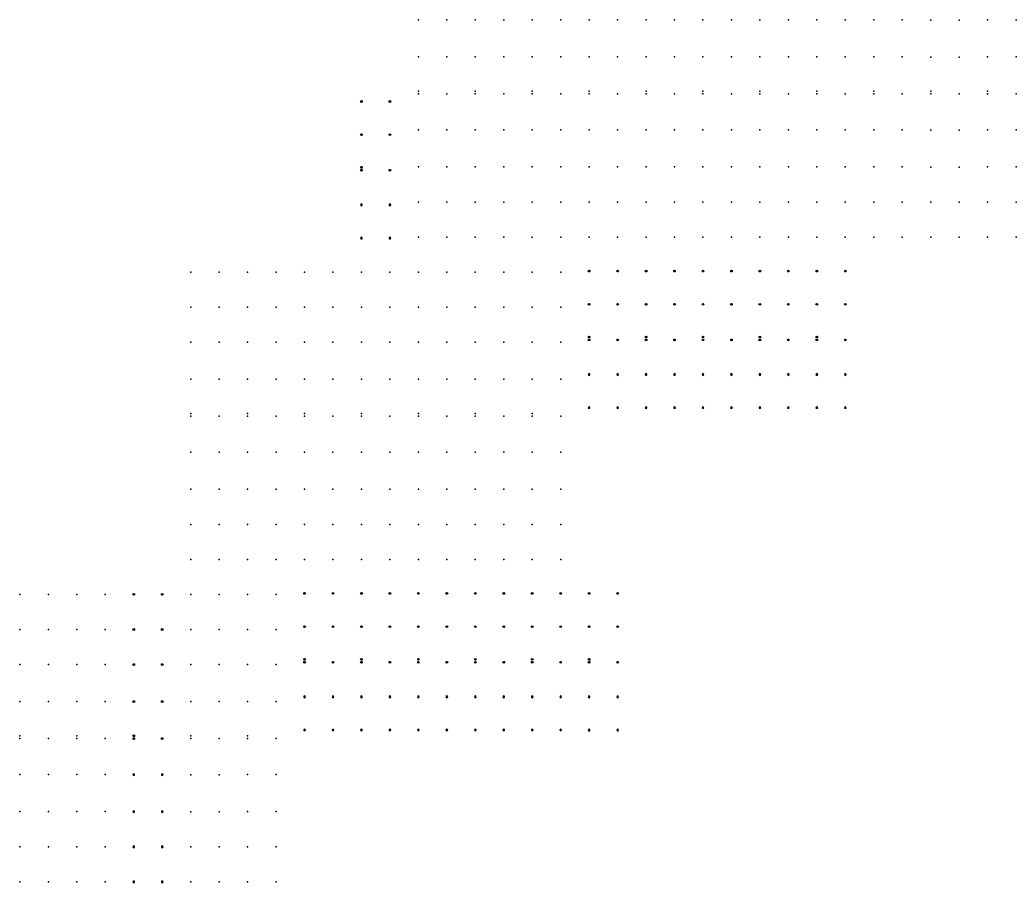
# Model space of a CAD drawing. Header units: millimetres. Extents: x 472828 to 475087, y 4317878 to 4319084.
# Drawn here: x 473151.8 to 473361.8, y 4318062 to 4318243.9 of the extents above; entities that cross this region are included whole.
import ezdxf

# ---------------------------------------------------------------- set-up
doc = ezdxf.new("R2010")
doc.units = ezdxf.units.MM
doc.linetypes.add('CENTER2', pattern=[1.125, 0.75, -0.125, 0.125, -0.125])
for name, color, linetype in [('10_T3_EOS_PILE_CP170_2_205', 10, 'Continuous'), ('11_T3_EOS_PILE_CP170_1_255', 11, 'Continuous'), ('12_T3_EOS_PILE_CP140_205', 12, 'Continuous'), ('13_T3_EOS_PILE_HEA_MOT_170', 13, 'Continuous'), ('14_T3_EOS_PILE_CP140_195', 14, 'Continuous'), ('15_T3_EOS_PILE_IPEA_1_225', 15, 'Continuous'), ('1_T3_EOS_PILE_MOT_HEA_255', 1, 'Continuous'), ('2_T3_EOS_PILE_HEA_255', 2, 'Continuous'), ('3_T3_EOS_PILE_IPEA_1_255', 3, 'Continuous'), ('4_T3_EOS_PILE_IPEA_2_235', 4, 'Continuous'), ('5_T3_EOS_PILE_HEA_MOT_190', 5, 'Continuous'), ('6_T3_EOS_PILE_HEA_190', 6, 'Continuous'), ('7_T3_EOS_PILE_IPEA_2_MOT_255', 7, 'Continuous'), ('8_T3_EOS_PILE_CP170_1_220', 8, 'Continuous'), ('9_T3_EOS_PILE_HEA_155', 9, 'Continuous')]:
    doc.layers.add(name, color=color, linetype=linetype)

# ---------------------------------------------------------------- blocks, each defined once
blk = doc.blocks.new('*U3')
at = {"color": 0, "linetype": 'CENTER2', "transparency": 16777216}
for p, q in [((-183, 0), (-36, 0)), ((0, 36), (0, 183)), ((36, 0), (183, 0)), ((0, -183), (0, -36))]:
    blk.add_line(p, q, dxfattribs=at)
at = {"color": 0, "linetype": 'Continuous', "transparency": 16777216}
for p, q in [((-18, 0), (18, 0)), ((0, -18), (0, 18))]:
    blk.add_line(p, q, dxfattribs=at)
blk = doc.blocks.new('A$C6274595C')
at = {"color": 0}
blk.add_circle((0, 0), 179, dxfattribs=at)
at = {"color": 0, "linetype": 'CENTER2', "rotation": 45}
blk.add_blockref('*U3', (0, 0), dxfattribs=at)
blk = doc.blocks.new('*U5')
at = {"color": 0, "linetype": 'CENTER2', "transparency": 16777216}
for p, q in [((-183, 0), (-36, 0)), ((0, 36), (0, 183)), ((36, 0), (183, 0)), ((0, -183), (0, -36))]:
    blk.add_line(p, q, dxfattribs=at)
at = {"color": 0, "linetype": 'Continuous', "transparency": 16777216}
for p, q in [((-18, 0), (18, 0)), ((0, -18), (0, 18))]:
    blk.add_line(p, q, dxfattribs=at)
blk = doc.blocks.new('b-p')
at = {"color": 5}
blk.add_circle((0, 0), 179, dxfattribs=at)
at = {"color": 5, "linetype": 'CENTER2', "rotation": 45}
blk.add_blockref('*U5', (0, 0), dxfattribs=at)
blk = doc.blocks.new('*U7')
at = {"color": 0, "linetype": 'CENTER2', "transparency": 16777216}
for p, q in [((-183, 0), (-36, 0)), ((0, 36), (0, 183)), ((36, 0), (183, 0)), ((0, -183), (0, -36))]:
    blk.add_line(p, q, dxfattribs=at)
at = {"color": 0, "linetype": 'Continuous', "transparency": 16777216}
for p, q in [((-18, 0), (18, 0)), ((0, -18), (0, 18))]:
    blk.add_line(p, q, dxfattribs=at)
blk = doc.blocks.new('PVH POST')
at = {"color": 5}
blk.add_circle((0, 0), 179, dxfattribs=at)
at = {"color": 5, "linetype": 'CENTER2', "rotation": 45}
blk.add_blockref('*U7', (0, 0), dxfattribs=at)

msp = doc.modelspace()

# ---------------------------------------------------------------- linework, layer by layer
at = {"layer": '10_T3_EOS_PILE_CP170_2_205', "extrusion": (0, 0.019339, 0.999813)}
for p in [(473325.75, 4318205.54, 1.07), (473325.75, 4318198.14, 1.21)]:
    msp.add_point(p, dxfattribs=at)
at = {"layer": '10_T3_EOS_PILE_CP170_2_205', "extrusion": (0, 0.020509, 0.99979)}
for p in [(473337.75, 4318205.54, 1.14), (473337.75, 4318198.14, 1.29)]:
    msp.add_point(p, dxfattribs=at)
at = {"layer": '10_T3_EOS_PILE_CP170_2_205', "extrusion": (0, 0.037786, 0.999286)}
for p in [(473349.75, 4318205.54, 1.02), (473349.75, 4318198.14, 1.3)]:
    msp.add_point(p, dxfattribs=at)
at = {"layer": '10_T3_EOS_PILE_CP170_2_205', "extrusion": (0, 0.021487, 0.999769)}
for p in [(473205.75, 4318190.79, 1.42), (473205.75, 4318183.39, 1.58)]:
    msp.add_point(p, dxfattribs=at)
at = {"layer": '10_T3_EOS_PILE_CP170_2_205', "extrusion": (0, 0.023261, 0.999729)}
for p in [(473217.75, 4318190.78, 1.31), (473217.75, 4318183.39, 1.48)]:
    msp.add_point(p, dxfattribs=at)
at = {"layer": '10_T3_EOS_PILE_CP170_2_205', "extrusion": (0, 0.022144, 0.999755)}
for p in [(473229.75, 4318190.78, 1.3), (473229.75, 4318183.39, 1.47)]:
    msp.add_point(p, dxfattribs=at)
at = {"layer": '10_T3_EOS_PILE_CP170_2_205', "extrusion": (0, 0.013562, 0.999908)}
for p in [(473163.75, 4318122.84, 2.48), (473163.75, 4318115.44, 2.58), (473163.75, 4318069.65, 3.2), (473163.75, 4318062.25, 3.3)]:
    msp.add_point(p, dxfattribs=at)
at = {"layer": '10_T3_EOS_PILE_CP170_2_205', "extrusion": (0, 0.014081, 0.999901)}
for p in [(473187.75, 4318122.84, 2.48), (473187.75, 4318115.44, 2.59), (473187.75, 4318069.64, 3.23), (473187.75, 4318062.24, 3.34)]:
    msp.add_point(p, dxfattribs=at)
at = {"layer": '11_T3_EOS_PILE_CP170_1_255', "extrusion": (0, 0.021961, 0.999759)}
msp.add_point((473253.75, 4318228.34, 0.72), dxfattribs=at)
at = {"layer": '11_T3_EOS_PILE_CP170_1_255', "extrusion": (0, 0.037786, 0.999286)}
msp.add_point((473349.75, 4318228.32, 0.16), dxfattribs=at)
at = {"layer": '11_T3_EOS_PILE_CP170_1_255', "extrusion": (0, 0.021487, 0.999769)}
msp.add_point((473205.75, 4318160.39, 2.07), dxfattribs=at)
at = {"layer": '11_T3_EOS_PILE_CP170_1_255', "extrusion": (0, 0.013562, 0.999908)}
msp.add_point((473169.75, 4318092.45, 2.89), dxfattribs=at)
at = {"layer": '11_T3_EOS_PILE_CP170_1_255', "extrusion": (0, 0.014081, 0.999901)}
msp.add_point((473193.75, 4318092.44, 2.91), dxfattribs=at)
at = {"layer": '12_T3_EOS_PILE_CP140_205', "extrusion": (0, 0.019339, 0.999813)}
for p in [(473325.75, 4318220.74, 0.78), (473325.75, 4318212.94, 0.93), (473319.75, 4318205.54, 1.07), (473319.75, 4318198.14, 1.21)]:
    msp.add_point(p, dxfattribs=at)
at = {"layer": '12_T3_EOS_PILE_CP140_205', "extrusion": (0, 0.020509, 0.99979)}
for p in [(473337.75, 4318220.74, 0.82), (473337.75, 4318212.94, 0.98), (473331.75, 4318205.54, 1.14), (473331.75, 4318198.14, 1.29)]:
    msp.add_point(p, dxfattribs=at)
at = {"layer": '12_T3_EOS_PILE_CP140_205', "extrusion": (0, 0.022661, 0.999743)}
for p in [(473259.75, 4318205.54, 1.26), (473259.75, 4318198.14, 1.42)]:
    msp.add_point(p, dxfattribs=at)
at = {"layer": '12_T3_EOS_PILE_CP140_205', "extrusion": (0, 0.023261, 0.999729)}
for p in [(473211.75, 4318190.78, 1.31), (473211.75, 4318183.39, 1.48), (473211.75, 4318137.6, 2.54), (473211.75, 4318130.2, 2.72)]:
    msp.add_point(p, dxfattribs=at)
at = {"layer": '12_T3_EOS_PILE_CP140_205', "extrusion": (0, 0.022144, 0.999755)}
for p in [(473223.75, 4318190.78, 1.3), (473223.75, 4318183.39, 1.47), (473223.75, 4318137.6, 2.48), (473223.75, 4318130.2, 2.65)]:
    msp.add_point(p, dxfattribs=at)
at = {"layer": '13_T3_EOS_PILE_HEA_MOT_170', "extrusion": (0, 0.022661, 0.999743)}
msp.add_point((473265.75, 4318228.34, 0.74), dxfattribs=at)
at = {"layer": '13_T3_EOS_PILE_HEA_MOT_170', "extrusion": (0, 0.019339, 0.999813)}
for p in [(473319.75, 4318228.94, 0.62), (473319.75, 4318228.34, 0.63)]:
    msp.add_point(p, dxfattribs=at)
at = {"layer": '13_T3_EOS_PILE_HEA_MOT_170', "extrusion": (0, 0.020509, 0.99979)}
for p in [(473331.75, 4318228.94, 0.66), (473331.75, 4318228.34, 0.67)]:
    msp.add_point(p, dxfattribs=at)
at = {"layer": '13_T3_EOS_PILE_HEA_MOT_170', "extrusion": (0, 0.023261, 0.999729)}
msp.add_point((473217.75, 4318160.39, 2.01), dxfattribs=at)
at = {"layer": '13_T3_EOS_PILE_HEA_MOT_170', "extrusion": (0, 0.022144, 0.999755)}
msp.add_point((473229.75, 4318160.39, 1.98), dxfattribs=at)
at = {"layer": '14_T3_EOS_PILE_CP140_195', "extrusion": (0, 0.019339, 0.999813)}
for p in [(473325.75, 4318243.93, 0.33), (473325.75, 4318236.13, 0.48)]:
    msp.add_point(p, dxfattribs=at)
at = {"layer": '14_T3_EOS_PILE_CP140_195', "extrusion": (0, 0.020509, 0.99979)}
for p in [(473337.75, 4318243.93, 0.35), (473337.75, 4318236.13, 0.51)]:
    msp.add_point(p, dxfattribs=at)
at = {"layer": '14_T3_EOS_PILE_CP140_195', "extrusion": (0, 0.022661, 0.999743)}
for p in [(473265.75, 4318220.74, 0.91), (473265.75, 4318212.94, 1.09), (473265.75, 4318205.54, 1.26), (473265.75, 4318198.14, 1.42)]:
    msp.add_point(p, dxfattribs=at)
at = {"layer": '14_T3_EOS_PILE_CP140_195', "extrusion": (0, 0.023261, 0.999729)}
for p in [(473217.75, 4318152.79, 2.19), (473217.75, 4318145, 2.37), (473217.75, 4318137.6, 2.54), (473217.75, 4318130.2, 2.72)]:
    msp.add_point(p, dxfattribs=at)
at = {"layer": '14_T3_EOS_PILE_CP140_195', "extrusion": (0, 0.022144, 0.999755)}
for p in [(473229.75, 4318152.79, 2.15), (473229.75, 4318145, 2.32), (473229.75, 4318137.6, 2.48), (473229.75, 4318130.2, 2.65)]:
    msp.add_point(p, dxfattribs=at)
at = {"layer": '15_T3_EOS_PILE_IPEA_1_225', "extrusion": (0, 0.019339, 0.999813)}
msp.add_point((473325.75, 4318228.34, 0.63), dxfattribs=at)
at = {"layer": '15_T3_EOS_PILE_IPEA_1_225', "extrusion": (0, 0.020509, 0.99979)}
msp.add_point((473337.75, 4318228.34, 0.67), dxfattribs=at)
at = {"layer": '1_T3_EOS_PILE_MOT_HEA_255', "extrusion": (0, 0.023023, 0.999735)}
msp.add_point((473241.75, 4318228.34, 0.75), dxfattribs=at)
at = {"layer": '1_T3_EOS_PILE_MOT_HEA_255', "extrusion": (0, 0.022236, 0.999753)}
msp.add_point((473361.75, 4318228.34, 0.72), dxfattribs=at)
at = {"layer": '1_T3_EOS_PILE_MOT_HEA_255', "extrusion": (0, 0.021487, 0.999769)}
msp.add_point((473193.75, 4318160.4, 2.19), dxfattribs=at)
at = {"layer": '1_T3_EOS_PILE_MOT_HEA_255', "extrusion": (0, 0.018424, 0.99983)}
msp.add_point((473265.75, 4318160.39, 1.86), dxfattribs=at)
at = {"layer": '1_T3_EOS_PILE_MOT_HEA_255', "extrusion": (0, 0.014011, 0.999902)}
msp.add_point((473157.75, 4318092.45, 2.91), dxfattribs=at)
at = {"layer": '1_T3_EOS_PILE_MOT_HEA_255', "extrusion": (0, 0.013834, 0.999904)}
msp.add_point((473205.75, 4318092.45, 2.9), dxfattribs=at)
at = {"layer": '2_T3_EOS_PILE_HEA_255', "extrusion": (0, 0.023023, 0.999735)}
for p in [(473241.75, 4318243.93, 0.39), (473241.75, 4318236.13, 0.57), (473241.75, 4318220.74, 0.93), (473241.75, 4318212.94, 1.1), (473241.75, 4318205.54, 1.28), (473241.75, 4318198.14, 1.45)]:
    msp.add_point(p, dxfattribs=at)
at = {"layer": '2_T3_EOS_PILE_HEA_255', "extrusion": (0, 0.022236, 0.999753)}
for p in [(473361.75, 4318243.93, 0.38), (473361.75, 4318236.13, 0.55), (473361.75, 4318220.74, 0.89), (473361.75, 4318212.94, 1.07), (473361.75, 4318205.54, 1.23), (473361.75, 4318198.14, 1.4)]:
    msp.add_point(p, dxfattribs=at)
at = {"layer": '2_T3_EOS_PILE_HEA_255', "extrusion": (0, 0.021487, 0.999769)}
for p in [(473193.75, 4318190.79, 1.53), (473193.75, 4318183.39, 1.69), (473193.75, 4318175.99, 1.85), (473193.75, 4318168.19, 2.02), (473193.75, 4318152.8, 2.35), (473193.75, 4318145, 2.52), (473193.75, 4318137.6, 2.68), (473193.75, 4318130.2, 2.84)]:
    msp.add_point(p, dxfattribs=at)
at = {"layer": '2_T3_EOS_PILE_HEA_255', "extrusion": (0, 0.018424, 0.99983)}
for p in [(473265.75, 4318190.79, 1.3), (473265.75, 4318183.39, 1.43), (473265.75, 4318175.99, 1.57), (473265.75, 4318168.19, 1.71), (473265.75, 4318152.79, 2), (473265.75, 4318144.99, 2.14), (473265.75, 4318137.59, 2.28), (473265.75, 4318130.2, 2.41)]:
    msp.add_point(p, dxfattribs=at)
at = {"layer": '2_T3_EOS_PILE_HEA_255', "extrusion": (0, 0.014011, 0.999902)}
for p in [(473157.75, 4318122.85, 2.48), (473157.75, 4318115.45, 2.59), (473157.75, 4318108.05, 2.69), (473157.75, 4318100.25, 2.8), (473157.75, 4318084.85, 3.02), (473157.75, 4318077.05, 3.13), (473157.75, 4318069.65, 3.23), (473157.75, 4318062.25, 3.33)]:
    msp.add_point(p, dxfattribs=at)
at = {"layer": '2_T3_EOS_PILE_HEA_255', "extrusion": (0, 0.013834, 0.999904)}
for p in [(473205.75, 4318122.84, 2.48), (473205.75, 4318115.44, 2.59), (473205.75, 4318108.04, 2.69), (473205.75, 4318100.25, 2.8), (473205.75, 4318084.85, 3.01), (473205.75, 4318077.05, 3.12), (473205.75, 4318069.65, 3.22), (473205.75, 4318062.25, 3.32)]:
    msp.add_point(p, dxfattribs=at)
at = {"layer": '3_T3_EOS_PILE_IPEA_1_255', "extrusion": (0, 0.023023, 0.999735)}
for p in [(473235.75, 4318243.93, 0.39), (473235.75, 4318236.13, 0.57), (473235.75, 4318220.74, 0.93), (473235.75, 4318212.94, 1.1), (473235.75, 4318205.54, 1.28), (473235.75, 4318198.14, 1.45)]:
    msp.add_point(p, dxfattribs=at)
at = {"layer": '3_T3_EOS_PILE_IPEA_1_255', "extrusion": (0, 0.021961, 0.999759)}
for p in [(473247.75, 4318243.93, 0.37), (473247.75, 4318236.13, 0.54)]:
    msp.add_point(p, dxfattribs=at)
at = {"layer": '3_T3_EOS_PILE_IPEA_1_255', "extrusion": (0, 0.022236, 0.999753)}
for p in [(473355.75, 4318243.93, 0.38), (473355.75, 4318236.13, 0.55), (473355.75, 4318220.74, 0.89), (473355.75, 4318212.94, 1.07), (473355.75, 4318205.54, 1.23), (473355.75, 4318198.14, 1.4)]:
    msp.add_point(p, dxfattribs=at)
at = {"layer": '3_T3_EOS_PILE_IPEA_1_255', "extrusion": (0, 0.037786, 0.999286)}
for p in [(473343.75, 4318220.73, 0.45), (473343.75, 4318212.93, 0.75), (473343.75, 4318205.54, 1.02), (473343.75, 4318198.14, 1.3)]:
    msp.add_point(p, dxfattribs=at)
at = {"layer": '3_T3_EOS_PILE_IPEA_1_255', "extrusion": (0, 0.021487, 0.999769)}
for p in [(473187.75, 4318190.79, 1.53), (473199.75, 4318190.79, 1.42), (473187.75, 4318183.39, 1.69), (473199.75, 4318183.39, 1.58), (473187.75, 4318175.99, 1.85), (473199.75, 4318175.99, 1.74), (473187.75, 4318168.19, 2.02), (473199.75, 4318168.19, 1.9), (473187.75, 4318152.8, 2.35), (473187.75, 4318145, 2.52), (473187.75, 4318137.6, 2.68), (473187.75, 4318130.2, 2.84)]:
    msp.add_point(p, dxfattribs=at)
at = {"layer": '3_T3_EOS_PILE_IPEA_1_255', "extrusion": (0, 0.019995, 0.9998)}
for p in [(473253.75, 4318190.78, 1.3), (473253.75, 4318183.39, 1.45), (473253.75, 4318175.99, 1.6), (473253.75, 4318168.19, 1.75), (473253.75, 4318152.79, 2.06), (473253.75, 4318144.99, 2.22), (473253.75, 4318137.6, 2.36), (473253.75, 4318130.2, 2.51)]:
    msp.add_point(p, dxfattribs=at)
at = {"layer": '3_T3_EOS_PILE_IPEA_1_255', "extrusion": (0, 0.018424, 0.99983)}
for p in [(473259.75, 4318190.79, 1.3), (473259.75, 4318183.39, 1.43), (473259.75, 4318175.99, 1.57), (473259.75, 4318168.19, 1.71), (473259.75, 4318152.79, 2), (473259.75, 4318144.99, 2.14), (473259.75, 4318137.59, 2.28), (473259.75, 4318130.2, 2.41)]:
    msp.add_point(p, dxfattribs=at)
at = {"layer": '3_T3_EOS_PILE_IPEA_1_255', "extrusion": (0, 0.014011, 0.999902)}
for p in [(473151.75, 4318122.85, 2.48), (473151.75, 4318115.45, 2.59), (473151.75, 4318108.05, 2.69), (473151.75, 4318100.25, 2.8), (473151.75, 4318084.85, 3.02), (473151.75, 4318077.05, 3.13), (473151.75, 4318069.65, 3.23), (473151.75, 4318062.25, 3.33)]:
    msp.add_point(p, dxfattribs=at)
at = {"layer": '3_T3_EOS_PILE_IPEA_1_255', "extrusion": (0, 0.013562, 0.999908)}
for p in [(473169.75, 4318122.84, 2.48), (473169.75, 4318115.44, 2.58), (473169.75, 4318108.04, 2.68), (473169.75, 4318100.24, 2.79)]:
    msp.add_point(p, dxfattribs=at)
at = {"layer": '3_T3_EOS_PILE_IPEA_1_255', "extrusion": (0, 0.014081, 0.999901)}
for p in [(473193.75, 4318122.84, 2.48), (473193.75, 4318115.44, 2.59), (473193.75, 4318108.04, 2.69), (473193.75, 4318100.24, 2.8)]:
    msp.add_point(p, dxfattribs=at)
at = {"layer": '3_T3_EOS_PILE_IPEA_1_255', "extrusion": (0, 0.013834, 0.999904)}
for p in [(473199.75, 4318122.84, 2.48), (473199.75, 4318115.44, 2.59), (473199.75, 4318108.04, 2.69), (473199.75, 4318100.25, 2.8), (473199.75, 4318084.85, 3.01), (473199.75, 4318077.05, 3.12), (473199.75, 4318069.65, 3.22), (473199.75, 4318062.25, 3.32)]:
    msp.add_point(p, dxfattribs=at)
at = {"layer": '4_T3_EOS_PILE_IPEA_2_235', "extrusion": (0, 0.023023, 0.999735)}
for p in [(473235.75, 4318228.94, 0.74), (473235.75, 4318228.34, 0.75)]:
    msp.add_point(p, dxfattribs=at)
at = {"layer": '4_T3_EOS_PILE_IPEA_2_235', "extrusion": (0, 0.022236, 0.999753)}
for p in [(473355.75, 4318228.94, 0.71), (473355.75, 4318228.34, 0.72)]:
    msp.add_point(p, dxfattribs=at)
at = {"layer": '4_T3_EOS_PILE_IPEA_2_235', "extrusion": (0, 0.021487, 0.999769)}
for p in [(473187.75, 4318161, 2.17), (473187.75, 4318160.4, 2.19)]:
    msp.add_point(p, dxfattribs=at)
at = {"layer": '4_T3_EOS_PILE_IPEA_2_235', "extrusion": (0, 0.018424, 0.99983)}
for p in [(473259.75, 4318160.99, 1.85), (473259.75, 4318160.39, 1.86)]:
    msp.add_point(p, dxfattribs=at)
at = {"layer": '4_T3_EOS_PILE_IPEA_2_235', "extrusion": (0, 0.014011, 0.999902)}
for p in [(473151.75, 4318093.05, 2.9), (473151.75, 4318092.45, 2.91)]:
    msp.add_point(p, dxfattribs=at)
at = {"layer": '4_T3_EOS_PILE_IPEA_2_235', "extrusion": (0, 0.013834, 0.999904)}
for p in [(473199.75, 4318093.05, 2.9), (473199.75, 4318092.45, 2.9)]:
    msp.add_point(p, dxfattribs=at)
at = {"layer": '5_T3_EOS_PILE_HEA_MOT_190', "extrusion": (0, 0.021961, 0.999759)}
for p in [(473247.75, 4318228.94, 0.7), (473247.75, 4318228.34, 0.72)]:
    msp.add_point(p, dxfattribs=at)
at = {"layer": '5_T3_EOS_PILE_HEA_MOT_190', "extrusion": (0, 0.022661, 0.999743)}
for p in [(473259.75, 4318228.94, 0.72), (473259.75, 4318228.34, 0.74)]:
    msp.add_point(p, dxfattribs=at)
at = {"layer": '5_T3_EOS_PILE_HEA_MOT_190', "extrusion": (0, 0.037786, 0.999286)}
for p in [(473343.75, 4318228.92, 0.14), (473343.75, 4318228.32, 0.16)]:
    msp.add_point(p, dxfattribs=at)
at = {"layer": '5_T3_EOS_PILE_HEA_MOT_190', "extrusion": (0, 0.021487, 0.999769)}
for p in [(473199.75, 4318160.99, 2.06), (473199.75, 4318160.39, 2.07)]:
    msp.add_point(p, dxfattribs=at)
at = {"layer": '5_T3_EOS_PILE_HEA_MOT_190', "extrusion": (0, 0.023261, 0.999729)}
for p in [(473211.75, 4318160.99, 2), (473211.75, 4318160.39, 2.01)]:
    msp.add_point(p, dxfattribs=at)
at = {"layer": '5_T3_EOS_PILE_HEA_MOT_190', "extrusion": (0, 0.022144, 0.999755)}
for p in [(473223.75, 4318160.99, 1.96), (473223.75, 4318160.39, 1.98)]:
    msp.add_point(p, dxfattribs=at)
at = {"layer": '5_T3_EOS_PILE_HEA_MOT_190', "extrusion": (0, 0.019995, 0.9998)}
msp.add_point((473253.75, 4318160.39, 1.91), dxfattribs=at)
at = {"layer": '5_T3_EOS_PILE_HEA_MOT_190', "extrusion": (0, 0.013562, 0.999908)}
for p in [(473163.75, 4318093.05, 2.89), (473163.75, 4318092.45, 2.89)]:
    msp.add_point(p, dxfattribs=at)
at = {"layer": '5_T3_EOS_PILE_HEA_MOT_190', "extrusion": (0, 0.014081, 0.999901)}
for p in [(473187.75, 4318093.04, 2.9), (473187.75, 4318092.44, 2.91)]:
    msp.add_point(p, dxfattribs=at)
at = {"layer": '6_T3_EOS_PILE_HEA_190', "extrusion": (0, 0.019995, 0.9998)}
for p in [(473247.75, 4318160.99, 1.9), (473247.75, 4318160.39, 1.91)]:
    msp.add_point(p, dxfattribs=at)
at = {"layer": '7_T3_EOS_PILE_IPEA_2_MOT_255', "extrusion": (0, 0.022929, 0.999737)}
msp.add_point((473277.75, 4318228.34, 0.75), dxfattribs=at)
at = {"layer": '7_T3_EOS_PILE_IPEA_2_MOT_255', "extrusion": (0, 0.021559, 0.999768)}
msp.add_point((473289.75, 4318228.34, 0.7), dxfattribs=at)
at = {"layer": '7_T3_EOS_PILE_IPEA_2_MOT_255', "extrusion": (0, 0.019519, 0.999809)}
msp.add_point((473301.75, 4318228.34, 0.64), dxfattribs=at)
at = {"layer": '7_T3_EOS_PILE_IPEA_2_MOT_255', "extrusion": (0, 0.01842, 0.99983)}
msp.add_point((473313.75, 4318228.34, 0.6), dxfattribs=at)
at = {"layer": '7_T3_EOS_PILE_IPEA_2_MOT_255', "extrusion": (0, 0.02063, 0.999787)}
msp.add_point((473241.75, 4318160.39, 1.93), dxfattribs=at)
at = {"layer": '8_T3_EOS_PILE_CP170_1_220', "extrusion": (0, 0.021961, 0.999759)}
for p in [(473253.75, 4318243.93, 0.37), (473253.75, 4318236.13, 0.54), (473247.75, 4318220.74, 0.88), (473253.75, 4318220.74, 0.88), (473247.75, 4318212.94, 1.05), (473253.75, 4318212.94, 1.05), (473247.75, 4318205.54, 1.22), (473253.75, 4318205.54, 1.22), (473247.75, 4318198.14, 1.38), (473253.75, 4318198.14, 1.38)]:
    msp.add_point(p, dxfattribs=at)
at = {"layer": '8_T3_EOS_PILE_CP170_1_220', "extrusion": (0, 0.022661, 0.999743)}
for p in [(473259.75, 4318243.93, 0.39), (473265.75, 4318243.93, 0.39), (473259.75, 4318236.13, 0.56), (473265.75, 4318236.13, 0.56), (473259.75, 4318220.74, 0.91), (473259.75, 4318212.94, 1.09)]:
    msp.add_point(p, dxfattribs=at)
at = {"layer": '8_T3_EOS_PILE_CP170_1_220', "extrusion": (0, 0.022929, 0.999737)}
for p in [(473277.75, 4318243.93, 0.39), (473277.75, 4318236.13, 0.57), (473277.75, 4318220.74, 0.92), (473277.75, 4318212.94, 1.1), (473277.75, 4318205.54, 1.27), (473277.75, 4318198.14, 1.44)]:
    msp.add_point(p, dxfattribs=at)
at = {"layer": '8_T3_EOS_PILE_CP170_1_220', "extrusion": (0, 0.021559, 0.999768)}
for p in [(473289.75, 4318243.93, 0.37), (473289.75, 4318236.13, 0.53), (473289.75, 4318220.74, 0.87), (473289.75, 4318212.94, 1.03), (473289.75, 4318205.54, 1.19), (473289.75, 4318198.14, 1.35)]:
    msp.add_point(p, dxfattribs=at)
at = {"layer": '8_T3_EOS_PILE_CP170_1_220', "extrusion": (0, 0.019519, 0.999809)}
for p in [(473301.75, 4318243.93, 0.33), (473301.75, 4318236.13, 0.48), (473301.75, 4318220.74, 0.78), (473301.75, 4318212.94, 0.94), (473301.75, 4318205.54, 1.08), (473301.75, 4318198.14, 1.23)]:
    msp.add_point(p, dxfattribs=at)
at = {"layer": '8_T3_EOS_PILE_CP170_1_220', "extrusion": (0, 0.01842, 0.99983)}
for p in [(473313.75, 4318243.93, 0.31), (473313.75, 4318236.13, 0.46), (473313.75, 4318220.74, 0.74), (473313.75, 4318212.94, 0.88), (473313.75, 4318205.54, 1.02), (473313.75, 4318198.14, 1.16)]:
    msp.add_point(p, dxfattribs=at)
at = {"layer": '8_T3_EOS_PILE_CP170_1_220', "extrusion": (0, 0.019339, 0.999813)}
for p in [(473319.75, 4318243.93, 0.33), (473319.75, 4318236.13, 0.48), (473319.75, 4318220.74, 0.78), (473319.75, 4318212.94, 0.93)]:
    msp.add_point(p, dxfattribs=at)
at = {"layer": '8_T3_EOS_PILE_CP170_1_220', "extrusion": (0, 0.020509, 0.99979)}
for p in [(473331.75, 4318243.93, 0.35), (473331.75, 4318236.13, 0.51), (473331.75, 4318220.74, 0.82), (473331.75, 4318212.94, 0.98)]:
    msp.add_point(p, dxfattribs=at)
at = {"layer": '8_T3_EOS_PILE_CP170_1_220', "extrusion": (0, 0.037786, 0.999286)}
for p in [(473343.75, 4318243.91, -0.43), (473349.75, 4318243.91, -0.43), (473343.75, 4318236.11, -0.13), (473349.75, 4318236.11, -0.13), (473349.75, 4318220.73, 0.45), (473349.75, 4318212.93, 0.75)]:
    msp.add_point(p, dxfattribs=at)
at = {"layer": '8_T3_EOS_PILE_CP170_1_220', "extrusion": (0, 0.02063, 0.999787)}
for p in [(473241.75, 4318190.78, 1.3), (473241.75, 4318183.39, 1.45), (473241.75, 4318175.99, 1.61), (473241.75, 4318168.19, 1.77), (473241.75, 4318152.79, 2.09), (473241.75, 4318144.99, 2.25), (473241.75, 4318137.6, 2.4), (473241.75, 4318130.2, 2.55)]:
    msp.add_point(p, dxfattribs=at)
at = {"layer": '8_T3_EOS_PILE_CP170_1_220', "extrusion": (0, 0.019995, 0.9998)}
for p in [(473247.75, 4318190.78, 1.3), (473247.75, 4318183.39, 1.45), (473247.75, 4318175.99, 1.6), (473247.75, 4318168.19, 1.75), (473247.75, 4318152.79, 2.06), (473247.75, 4318144.99, 2.22), (473247.75, 4318137.6, 2.36), (473247.75, 4318130.2, 2.51)]:
    msp.add_point(p, dxfattribs=at)
at = {"layer": '8_T3_EOS_PILE_CP170_1_220', "extrusion": (0, 0.021487, 0.999769)}
for p in [(473205.75, 4318175.99, 1.74), (473205.75, 4318168.19, 1.9), (473199.75, 4318152.8, 2.23), (473205.75, 4318152.8, 2.23), (473199.75, 4318145, 2.4), (473205.75, 4318145, 2.4), (473199.75, 4318137.6, 2.56), (473205.75, 4318137.6, 2.56), (473199.75, 4318130.2, 2.72), (473205.75, 4318130.2, 2.72)]:
    msp.add_point(p, dxfattribs=at)
at = {"layer": '8_T3_EOS_PILE_CP170_1_220', "extrusion": (0, 0.023261, 0.999729)}
for p in [(473211.75, 4318175.99, 1.65), (473217.75, 4318175.99, 1.65), (473211.75, 4318168.19, 1.83), (473217.75, 4318168.19, 1.83), (473211.75, 4318152.79, 2.19), (473211.75, 4318145, 2.37)]:
    msp.add_point(p, dxfattribs=at)
at = {"layer": '8_T3_EOS_PILE_CP170_1_220', "extrusion": (0, 0.022144, 0.999755)}
for p in [(473223.75, 4318175.99, 1.63), (473229.75, 4318175.99, 1.63), (473223.75, 4318168.19, 1.81), (473229.75, 4318168.19, 1.81), (473223.75, 4318152.79, 2.15), (473223.75, 4318145, 2.32)]:
    msp.add_point(p, dxfattribs=at)
at = {"layer": '8_T3_EOS_PILE_CP170_1_220', "extrusion": (0, 0.013562, 0.999908)}
for p in [(473163.75, 4318108.04, 2.68), (473163.75, 4318100.24, 2.79), (473163.75, 4318084.85, 3), (473169.75, 4318084.85, 3), (473163.75, 4318077.05, 3.1), (473169.75, 4318077.05, 3.1), (473169.75, 4318069.65, 3.2), (473169.75, 4318062.25, 3.3)]:
    msp.add_point(p, dxfattribs=at)
at = {"layer": '8_T3_EOS_PILE_CP170_1_220', "extrusion": (0, 0.014081, 0.999901)}
for p in [(473187.75, 4318108.04, 2.69), (473187.75, 4318100.24, 2.8), (473187.75, 4318084.84, 3.02), (473193.75, 4318084.84, 3.02), (473187.75, 4318077.04, 3.13), (473193.75, 4318077.04, 3.13), (473193.75, 4318069.64, 3.23), (473193.75, 4318062.24, 3.34)]:
    msp.add_point(p, dxfattribs=at)
at = {"layer": '9_T3_EOS_PILE_HEA_155', "extrusion": (0, 0.022929, 0.999737)}
for p in [(473271.75, 4318243.93, 0.39), (473271.75, 4318236.13, 0.57), (473271.75, 4318228.94, 0.73), (473271.75, 4318228.34, 0.75), (473271.75, 4318220.74, 0.92), (473271.75, 4318212.94, 1.1), (473271.75, 4318205.54, 1.27), (473271.75, 4318198.14, 1.44)]:
    msp.add_point(p, dxfattribs=at)
at = {"layer": '9_T3_EOS_PILE_HEA_155', "extrusion": (0, 0.021559, 0.999768)}
for p in [(473283.75, 4318243.93, 0.37), (473283.75, 4318236.13, 0.53), (473283.75, 4318228.94, 0.69), (473283.75, 4318228.34, 0.7), (473283.75, 4318220.74, 0.87), (473283.75, 4318212.94, 1.03), (473283.75, 4318205.54, 1.19), (473283.75, 4318198.14, 1.35)]:
    msp.add_point(p, dxfattribs=at)
at = {"layer": '9_T3_EOS_PILE_HEA_155', "extrusion": (0, 0.019519, 0.999809)}
for p in [(473295.75, 4318243.93, 0.33), (473295.75, 4318236.13, 0.48), (473295.75, 4318228.94, 0.62), (473295.75, 4318228.34, 0.64), (473295.75, 4318220.74, 0.78), (473295.75, 4318212.94, 0.94), (473295.75, 4318205.54, 1.08), (473295.75, 4318198.14, 1.23)]:
    msp.add_point(p, dxfattribs=at)
at = {"layer": '9_T3_EOS_PILE_HEA_155', "extrusion": (0, 0.01842, 0.99983)}
for p in [(473307.75, 4318243.93, 0.31), (473307.75, 4318236.13, 0.46), (473307.75, 4318228.94, 0.59), (473307.75, 4318228.34, 0.6), (473307.75, 4318220.74, 0.74), (473307.75, 4318212.94, 0.88), (473307.75, 4318205.54, 1.02), (473307.75, 4318198.14, 1.16)]:
    msp.add_point(p, dxfattribs=at)
at = {"layer": '9_T3_EOS_PILE_HEA_155', "extrusion": (0, 0.02063, 0.999787)}
for p in [(473235.75, 4318190.78, 1.3), (473235.75, 4318183.39, 1.45), (473235.75, 4318175.99, 1.61), (473235.75, 4318168.19, 1.77), (473235.75, 4318160.99, 1.92), (473235.75, 4318160.39, 1.93), (473235.75, 4318152.79, 2.09), (473235.75, 4318144.99, 2.25), (473235.75, 4318137.6, 2.4), (473235.75, 4318130.2, 2.55)]:
    msp.add_point(p, dxfattribs=at)

# ---------------------------------------------------------------- block references
at = {"color": 0, "extrusion": (0, 0.026025, 0.999661), "yscale": 0.001, "zscale": 0.001}
for name, p, xscale, rotation in [('A$C6274595C', (-473223.75, -4316764.09, 112383.12), 0.001, 89.99999999999999), ('A$C6274595C', (-473229.75, -4316764.09, 112383.12), 0.001, 89.99999999999999), ('A$C6274595C', (-473223.75, -4316757.09, 112383.12), 0.001, 89.99999999999999), ('A$C6274595C', (-473229.75, -4316757.09, 112383.12), 0.001, 89.99999999999999), ('A$C6274595C', (-473223.75, -4316750.19, 112383.12), 0.001, 89.99999999999999), ('A$C6274595C', (-473223.75, -4316749.59, 112383.12), 0.001, 89.99999999999999), ('b-p', (-473229.75, -4316749.59, 112383.12), 0.001, 89.99999999999999), ('A$C6274595C', (-473223.75, -4316742.29, 112383.12), -0.001, 89.99999999999991), ('A$C6274595C', (-473229.75, -4316742.29, 112383.12), -0.001, 89.99999999999991), ('A$C6274595C', (-473223.75, -4316735.29, 112383.12), -0.001, 89.99999999999991), ('A$C6274595C', (-473229.75, -4316735.29, 112383.12), -0.001, 89.99999999999991)]:
    msp.add_blockref(name, p, dxfattribs=dict(at, xscale=xscale, rotation=rotation))
at = {"color": 0, "extrusion": (0, 0.017766, 0.999842), "yscale": 0.001, "zscale": 0.001}
for name, p, xscale, rotation in [('PVH POST', (-473271.75, -4317509.46, 76716.82), 0.001, 89.99999999999999), ('PVH POST', (-473277.75, -4317509.46, 76716.82), 0.001, 89.99999999999999), ('PVH POST', (-473271.75, -4317502.46, 76716.82), 0.001, 89.99999999999999), ('PVH POST', (-473277.75, -4317502.46, 76716.82), 0.001, 89.99999999999999), ('PVH POST', (-473271.75, -4317495.56, 76716.82), 0.001, 89.99999999999999), ('PVH POST', (-473271.75, -4317494.96, 76716.82), 0.001, 89.99999999999999), ('b-p', (-473277.75, -4317494.96, 76716.82), 0.001, 89.99999999999999), ('PVH POST', (-473271.75, -4317487.66, 76716.82), -0.001, 89.99999999999991), ('PVH POST', (-473277.75, -4317487.66, 76716.82), -0.001, 89.99999999999991), ('PVH POST', (-473271.75, -4317480.66, 76716.82), -0.001, 89.99999999999991), ('PVH POST', (-473277.75, -4317480.66, 76716.82), -0.001, 89.99999999999991)]:
    msp.add_blockref(name, p, dxfattribs=dict(at, xscale=xscale, rotation=rotation))
at = {"color": 0, "extrusion": (0, 0.01891, 0.999821), "yscale": 0.001, "zscale": 0.001}
for name, p, xscale, rotation in [('PVH POST', (-473283.75, -4317418.82, 81658.93), 0.001, 89.99999999999999), ('PVH POST', (-473289.75, -4317418.82, 81658.93), 0.001, 89.99999999999999), ('PVH POST', (-473283.75, -4317411.82, 81658.93), 0.001, 89.99999999999999), ('PVH POST', (-473289.75, -4317411.82, 81658.93), 0.001, 89.99999999999999), ('PVH POST', (-473283.75, -4317404.92, 81658.93), 0.001, 89.99999999999999), ('PVH POST', (-473283.75, -4317404.32, 81658.93), 0.001, 89.99999999999999), ('b-p', (-473289.75, -4317404.32, 81658.93), 0.001, 89.99999999999999), ('PVH POST', (-473283.75, -4317397.02, 81658.93), -0.001, 89.99999999999991), ('PVH POST', (-473289.75, -4317397.02, 81658.93), -0.001, 89.99999999999991), ('PVH POST', (-473283.75, -4317390.02, 81658.93), -0.001, 89.99999999999991), ('PVH POST', (-473289.75, -4317390.02, 81658.93), -0.001, 89.99999999999991)]:
    msp.add_blockref(name, p, dxfattribs=dict(at, xscale=xscale, rotation=rotation))
at = {"color": 0, "extrusion": (0, 0.020523, 0.999789), "yscale": 0.001, "zscale": 0.001}
for name, p, xscale, rotation in [('PVH POST', (-473295.75, -4317281.51, 88621.56), 0.001, 89.99999999999999), ('PVH POST', (-473301.75, -4317281.51, 88621.56), 0.001, 89.99999999999999), ('PVH POST', (-473295.75, -4317274.51, 88621.56), 0.001, 89.99999999999999), ('PVH POST', (-473301.75, -4317274.51, 88621.56), 0.001, 89.99999999999999), ('PVH POST', (-473295.75, -4317267.61, 88621.56), 0.001, 89.99999999999999), ('PVH POST', (-473295.75, -4317267.01, 88621.56), 0.001, 89.99999999999999), ('b-p', (-473301.75, -4317267.01, 88621.56), 0.001, 89.99999999999999), ('PVH POST', (-473295.75, -4317259.71, 88621.56), -0.001, 89.99999999999991), ('PVH POST', (-473301.75, -4317259.71, 88621.56), -0.001, 89.99999999999991), ('PVH POST', (-473295.75, -4317252.71, 88621.56), -0.001, 89.99999999999991), ('PVH POST', (-473301.75, -4317252.71, 88621.56), -0.001, 89.99999999999991)]:
    msp.add_blockref(name, p, dxfattribs=dict(at, xscale=xscale, rotation=rotation))
at = {"color": 0, "extrusion": (0, 0.022336, 0.999751), "yscale": 0.001, "zscale": 0.001}
for name, p, xscale, rotation in [('PVH POST', (-473307.75, -4317113.64, 96453.16), 0.001, 89.99999999999999), ('PVH POST', (-473313.75, -4317113.64, 96453.16), 0.001, 89.99999999999999), ('PVH POST', (-473307.75, -4317106.64, 96453.16), 0.001, 89.99999999999999), ('PVH POST', (-473313.75, -4317106.64, 96453.16), 0.001, 89.99999999999999), ('PVH POST', (-473307.75, -4317099.74, 96453.16), 0.001, 89.99999999999999), ('PVH POST', (-473307.75, -4317099.14, 96453.16), 0.001, 89.99999999999999), ('b-p', (-473313.75, -4317099.14, 96453.16), 0.001, 89.99999999999999), ('PVH POST', (-473307.75, -4317091.84, 96453.16), -0.001, 89.99999999999991), ('PVH POST', (-473313.75, -4317091.84, 96453.16), -0.001, 89.99999999999991), ('PVH POST', (-473307.75, -4317084.84, 96453.16), -0.001, 89.99999999999991), ('PVH POST', (-473313.75, -4317084.84, 96453.16), -0.001, 89.99999999999991)]:
    msp.add_blockref(name, p, dxfattribs=dict(at, xscale=xscale, rotation=rotation))
at = {"color": 0, "extrusion": (0, 0.023396, 0.999726), "yscale": 0.001, "zscale": 0.001}
for name, p, xscale, rotation in [('A$C6274595C', (-473319.75, -4317008.98, 101029.1), 0.001, 89.99999999999999), ('A$C6274595C', (-473325.75, -4317008.98, 101029.1), 0.001, 89.99999999999999), ('A$C6274595C', (-473319.75, -4317001.98, 101029.1), 0.001, 89.99999999999999), ('A$C6274595C', (-473325.75, -4317001.98, 101029.1), 0.001, 89.99999999999999), ('A$C6274595C', (-473319.75, -4316995.08, 101029.1), 0.001, 89.99999999999999), ('A$C6274595C', (-473319.75, -4316994.48, 101029.1), 0.001, 89.99999999999999), ('b-p', (-473325.75, -4316994.48, 101029.1), 0.001, 89.99999999999999), ('A$C6274595C', (-473319.75, -4316987.18, 101029.1), -0.001, 89.99999999999991), ('A$C6274595C', (-473325.75, -4316987.18, 101029.1), -0.001, 89.99999999999991), ('A$C6274595C', (-473319.75, -4316980.18, 101029.1), -0.001, 89.99999999999991), ('A$C6274595C', (-473325.75, -4316980.18, 101029.1), -0.001, 89.99999999999991)]:
    msp.add_blockref(name, p, dxfattribs=dict(at, xscale=xscale, rotation=rotation))
at = {"color": 0, "extrusion": (0, 0.01416, 0.9999), "yscale": 0.001, "zscale": 0.001, "rotation": 270}
for name, p, xscale in [('A$C6274595C', (473175.75, 4317689.88, 61147.21), 0.001), ('A$C6274595C', (473181.75, 4317689.88, 61147.21), 0.001), ('A$C6274595C', (473175.75, 4317682.48, 61147.21), 0.001), ('A$C6274595C', (473181.75, 4317682.48, 61147.21), 0.001), ('A$C6274595C', (473175.75, 4317675.08, 61147.21), 0.001), ('A$C6274595C', (473181.75, 4317675.08, 61147.21), 0.001), ('A$C6274595C', (473175.75, 4317667.28, 61147.21), 0.001), ('A$C6274595C', (473181.75, 4317667.28, 61147.21), 0.001), ('A$C6274595C', (473175.75, 4317660.08, 61147.21), 0.001), ('A$C6274595C', (473175.75, 4317659.48, 61147.21), 0.001), ('b-p', (473181.75, 4317659.48, 61147.21), 0.001), ('A$C6274595C', (473175.75, 4317651.88, 61147.21), -0.001), ('A$C6274595C', (473181.75, 4317651.88, 61147.21), -0.001), ('A$C6274595C', (473175.75, 4317644.08, 61147.21), -0.001), ('A$C6274595C', (473181.75, 4317644.08, 61147.21), -0.001), ('A$C6274595C', (473175.75, 4317636.68, 61147.21), -0.001), ('A$C6274595C', (473181.75, 4317636.68, 61147.21), -0.001), ('A$C6274595C', (473175.75, 4317629.28, 61147.21), -0.001), ('A$C6274595C', (473181.75, 4317629.28, 61147.21), -0.001)]:
    msp.add_blockref(name, p, dxfattribs=dict(at, xscale=xscale))
at = {"color": 0, "extrusion": (0, 0.017901, 0.99984), "yscale": 0.001, "zscale": 0.001}
for name, p, xscale, rotation in [('PVH POST', (-473211.75, -4317431.06, 77302.27), 0.001, 89.99999999999999), ('PVH POST', (-473217.75, -4317431.06, 77302.27), 0.001, 89.99999999999999), ('PVH POST', (-473223.75, -4317431.06, 77302.27), 0.001, 89.99999999999999), ('PVH POST', (-473229.75, -4317431.06, 77302.27), 0.001, 89.99999999999999), ('PVH POST', (-473235.75, -4317431.06, 77302.27), 0.001, 89.99999999999999), ('PVH POST', (-473241.75, -4317431.06, 77302.27), 0.001, 89.99999999999999), ('PVH POST', (-473247.75, -4317431.06, 77302.27), 0.001, 89.99999999999999), ('PVH POST', (-473253.75, -4317431.06, 77302.27), 0.001, 89.99999999999999), ('PVH POST', (-473211.75, -4317424.06, 77302.27), 0.001, 89.99999999999999), ('PVH POST', (-473217.75, -4317424.06, 77302.27), 0.001, 89.99999999999999), ('PVH POST', (-473223.75, -4317424.06, 77302.27), 0.001, 89.99999999999999), ('PVH POST', (-473229.75, -4317424.06, 77302.27), 0.001, 89.99999999999999), ('PVH POST', (-473235.75, -4317424.06, 77302.27), 0.001, 89.99999999999999), ('PVH POST', (-473241.75, -4317424.06, 77302.27), 0.001, 89.99999999999999), ('PVH POST', (-473247.75, -4317424.06, 77302.27), 0.001, 89.99999999999999), ('PVH POST', (-473253.75, -4317424.06, 77302.27), 0.001, 89.99999999999999), ('PVH POST', (-473211.75, -4317417.16, 77302.27), 0.001, 89.99999999999999), ('PVH POST', (-473211.75, -4317416.56, 77302.27), 0.001, 89.99999999999999), ('b-p', (-473217.75, -4317416.56, 77302.27), 0.001, 89.99999999999999), ('PVH POST', (-473223.75, -4317417.16, 77302.27), 0.001, 89.99999999999999), ('PVH POST', (-473223.75, -4317416.56, 77302.27), 0.001, 89.99999999999999), ('b-p', (-473229.75, -4317416.56, 77302.27), 0.001, 89.99999999999999), ('PVH POST', (-473235.75, -4317417.16, 77302.27), 0.001, 89.99999999999999), ('PVH POST', (-473235.75, -4317416.56, 77302.27), 0.001, 89.99999999999999), ('b-p', (-473241.75, -4317416.56, 77302.27), 0.001, 89.99999999999999), ('PVH POST', (-473247.75, -4317417.16, 77302.27), 0.001, 89.99999999999999), ('PVH POST', (-473247.75, -4317416.56, 77302.27), 0.001, 89.99999999999999), ('b-p', (-473253.75, -4317416.56, 77302.27), 0.001, 89.99999999999999), ('PVH POST', (-473211.75, -4317409.26, 77302.27), -0.001, 89.99999999999991), ('PVH POST', (-473217.75, -4317409.26, 77302.27), -0.001, 89.99999999999991), ('PVH POST', (-473223.75, -4317409.26, 77302.27), -0.001, 89.99999999999991), ('PVH POST', (-473229.75, -4317409.26, 77302.27), -0.001, 89.99999999999991), ('PVH POST', (-473235.75, -4317409.26, 77302.27), -0.001, 89.99999999999991), ('PVH POST', (-473241.75, -4317409.26, 77302.27), -0.001, 89.99999999999991), ('PVH POST', (-473247.75, -4317409.26, 77302.27), -0.001, 89.99999999999991), ('PVH POST', (-473253.75, -4317409.26, 77302.27), -0.001, 89.99999999999991), ('PVH POST', (-473211.75, -4317402.26, 77302.27), -0.001, 89.99999999999991), ('PVH POST', (-473217.75, -4317402.26, 77302.27), -0.001, 89.99999999999991), ('PVH POST', (-473223.75, -4317402.26, 77302.27), -0.001, 89.99999999999991), ('PVH POST', (-473229.75, -4317402.26, 77302.27), -0.001, 89.99999999999991), ('PVH POST', (-473235.75, -4317402.26, 77302.27), -0.001, 89.99999999999991), ('PVH POST', (-473241.75, -4317402.26, 77302.27), -0.001, 89.99999999999991), ('PVH POST', (-473247.75, -4317402.26, 77302.27), -0.001, 89.99999999999991), ('PVH POST', (-473253.75, -4317402.26, 77302.27), -0.001, 89.99999999999991)]:
    msp.add_blockref(name, p, dxfattribs=dict(at, xscale=xscale, rotation=rotation))
at = {"color": 0, "extrusion": (0, 0.018005, 0.999838), "yscale": 0.001, "zscale": 0.001}
for name, p, xscale, rotation in [('PVH POST', (-473259.75, -4317423.04, 77749.1), 0.001, 89.99999999999999), ('PVH POST', (-473265.75, -4317423.04, 77749.1), 0.001, 89.99999999999999), ('A$C6274595C', (-473271.75, -4317423.03, 77749.1), 0.001, 89.99999999999999), ('A$C6274595C', (-473277.75, -4317423.03, 77749.1), 0.001, 89.99999999999999), ('PVH POST', (-473259.75, -4317416.04, 77749.1), 0.001, 89.99999999999999), ('PVH POST', (-473265.75, -4317416.04, 77749.1), 0.001, 89.99999999999999), ('A$C6274595C', (-473271.75, -4317416.03, 77749.1), 0.001, 89.99999999999999), ('A$C6274595C', (-473277.75, -4317416.03, 77749.1), 0.001, 89.99999999999999), ('PVH POST', (-473259.75, -4317409.14, 77749.1), 0.001, 89.99999999999999), ('PVH POST', (-473259.75, -4317408.54, 77749.1), 0.001, 89.99999999999999), ('b-p', (-473265.75, -4317408.54, 77749.1), 0.001, 89.99999999999999), ('A$C6274595C', (-473271.75, -4317409.13, 77749.1), 0.001, 89.99999999999999), ('A$C6274595C', (-473271.75, -4317408.53, 77749.1), 0.001, 89.99999999999999), ('b-p', (-473277.75, -4317408.53, 77749.1), 0.001, 89.99999999999999), ('PVH POST', (-473259.75, -4317401.24, 77749.1), -0.001, 89.99999999999991), ('PVH POST', (-473265.75, -4317401.24, 77749.1), -0.001, 89.99999999999991), ('A$C6274595C', (-473271.75, -4317401.23, 77749.1), -0.001, 89.99999999999991), ('A$C6274595C', (-473277.75, -4317401.23, 77749.1), -0.001, 89.99999999999991), ('PVH POST', (-473259.75, -4317394.24, 77749.1), -0.001, 89.99999999999991), ('PVH POST', (-473265.75, -4317394.24, 77749.1), -0.001, 89.99999999999991), ('A$C6274595C', (-473271.75, -4317394.23, 77749.1), -0.001, 89.99999999999991), ('A$C6274595C', (-473277.75, -4317394.23, 77749.1), -0.001, 89.99999999999991)]:
    msp.add_blockref(name, p, dxfattribs=dict(at, xscale=xscale, rotation=rotation))

doc.saveas('drawing.dxf')
